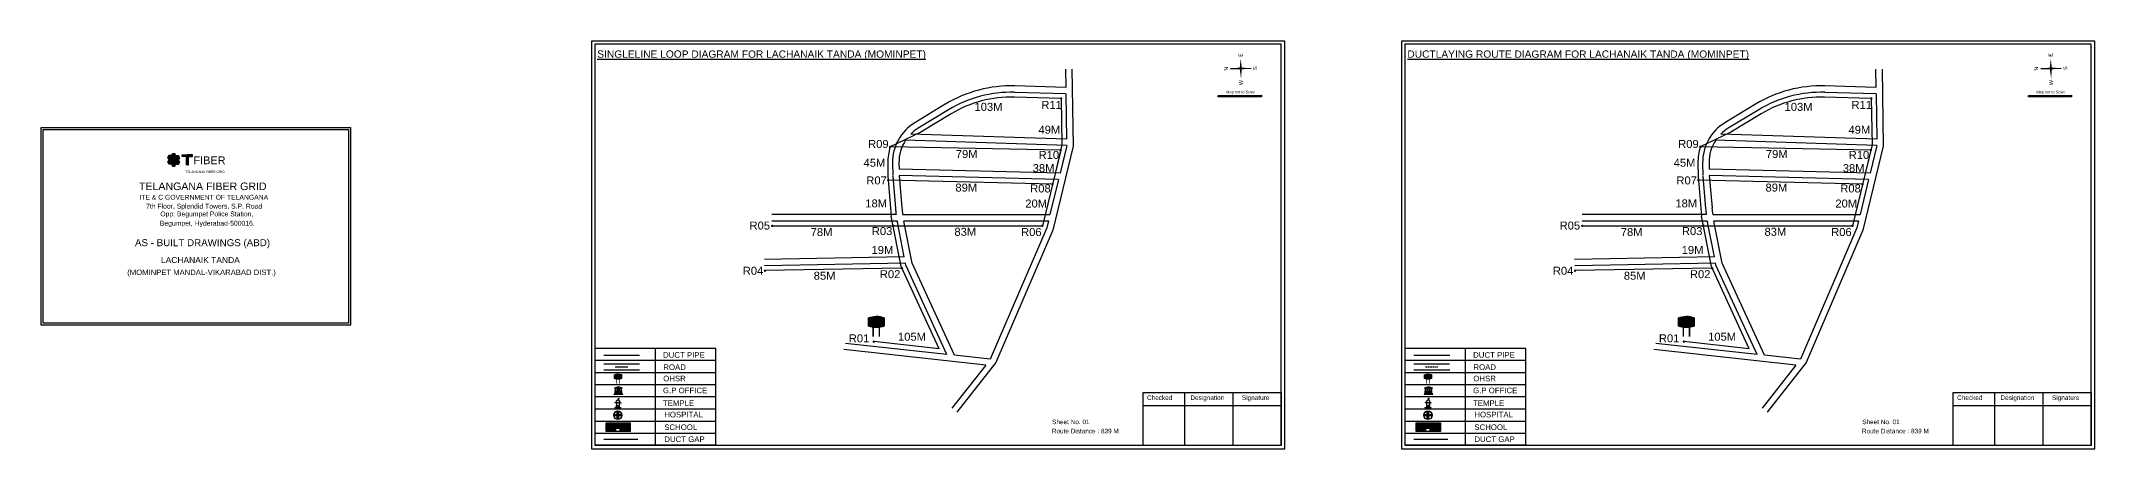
# Model space of a CAD drawing. Header units: inches. Extents: x 778 to 5636, y 135 to 659.
# Drawn here: x 778 to 3414, y 135 to 659 of the extents above; entities that cross this region are included whole.
import ezdxf
from ezdxf.enums import TextEntityAlignment as Align

# ---------------------------------------------------------------- set-up
doc = ezdxf.new("R2010")
doc.units = ezdxf.units.IN
doc.header["$MEASUREMENT"] = 0
doc.linetypes.add('DASHEDX2', pattern=[1.5, 1, -0.5])
for name, color, linetype in [('Asbuilt_title', 7, 'Continuous'), ('LANDMARK', 7, 'Continuous'), ('OHT', 7, 'Continuous'), ('pipe', 5, 'Continuous'), ('ROW', 5, 'Continuous')]:
    doc.layers.add(name, color=color, linetype=linetype)
doc.styles.add('200', font='swisse.ttf')
doc.styles.get("Standard").update_dxf_attribs({"font": 'arial.ttf'})

# ---------------------------------------------------------------- blocks, each defined once
blk = doc.blocks.new('OHT')
at = {"linetype": 'Continuous', "lineweight": 0, "true_color": 0x0ffffc}
blk.add_hatch(color=4, dxfattribs=at).paths.add_polyline_path([(0.012, 1), (0, 1, 0.101323), (-0.4, 0.916), (-0.4, 0.525, 0.194075), (0.399, 0.521), (0.399, 0.921, 0.097877)])
at = {"color": 4, "linetype": 'Continuous', "lineweight": 0, "true_color": 0x0ffffc, "flags": 128}
for points in [[(-0.4, 0.525), (-0.4, 0.916)], [(0.399, 0.521), (0.399, 0.921)]]:
    blk.add_lwpolyline(points, dxfattribs=at)
at = {"color": 4, "linetype": 'Continuous', "lineweight": 0, "true_color": 0x0ffffc, "const_width": 0.075, "flags": 128}
for points in [[(-0.15, 0), (-0.15, 0.475)], [(0.15, 0), (0.15, 0.473)]]:
    blk.add_lwpolyline(points, dxfattribs=at)
at = {"color": 4, "linetype": 'Continuous', "lineweight": 0, "true_color": 0x0ffffc}
for centre, radius, start, end in [((0.006, -0.019), 1.019, 67.31091, 113.47108), ((0.004, 1.513), 1.068, 247.76824, 291.70073)]:
    blk.add_arc(centre, radius, start, end, dxfattribs=at)
blk = doc.blocks.new('Government_Office')
at = {"linetype": 'Continuous', "lineweight": 0, "true_color": 0xff0000}
for points in [[(-0.5, 0.05), (0.5, 0.05), (0.5, 0), (-0.5, 0)], [(-0.45, 0.08), (-0.45, 0.12), (0.45, 0.12), (0.45, 0.08)], [(-0.4, 0.14), (-0.4, 0.18), (0.4, 0.18), (0.4, 0.14)]]:
    blk.add_hatch(color=1, dxfattribs=at).paths.add_polyline_path(points)
h = blk.add_hatch(color=1, dxfattribs=at)
h.paths.add_polyline_path([(0.44, 0.72), (0.45, 0.75), (0, 0.93), (-0.45, 0.75), (-0.44, 0.72)])
h.paths.add_polyline_path([(0.36, 0.75), (-0.36, 0.75), (0, 0.9)], flags=16)
h.paths.add_polyline_path([(0, 0.78, -1), (0, 0.87, -1)], flags=0)
h = blk.add_hatch(color=1, dxfattribs=at)
edge = h.paths.add_edge_path()
edge.add_line((-0.27, 0.2), (-0.3, 0.68))
edge.add_line((-0.3, 0.68), (-0.29, 0.68))
edge.add_arc((-0.28, 0.69), 0.0176, 225.304, 441.5659)
edge.add_line((-0.28, 0.7), (-0.39, 0.7))
edge.add_arc((-0.39, 0.69), 0.0176, 98.4341, 314.696)
edge.add_line((-0.38, 0.68), (-0.37, 0.68))
edge.add_line((-0.37, 0.68), (-0.4, 0.2))
edge.add_line((-0.4, 0.2), (-0.27, 0.2))
h = blk.add_hatch(color=1, dxfattribs=at)
edge = h.paths.add_edge_path()
edge.add_line((-0.05, 0.2), (-0.07, 0.68))
edge.add_line((-0.07, 0.68), (-0.07, 0.68))
edge.add_arc((-0.05, 0.69), 0.0176, 225.304, 441.5659)
edge.add_line((-0.05, 0.7), (-0.17, 0.7))
edge.add_arc((-0.17, 0.69), 0.0176, 98.4341, 314.696)
edge.add_line((-0.16, 0.68), (-0.15, 0.68))
edge.add_line((-0.15, 0.68), (-0.18, 0.2))
edge.add_line((-0.18, 0.2), (-0.05, 0.2))
h = blk.add_hatch(color=1, dxfattribs=at)
edge = h.paths.add_edge_path()
edge.add_arc((0, 0.83), 0.0467, 90, 270)
edge.add_arc((0, 0.83), 0.0467, 270, 450)
h = blk.add_hatch(color=1, dxfattribs=at)
edge = h.paths.add_edge_path()
edge.add_line((0.18, 0.2), (0.15, 0.68))
edge.add_line((0.15, 0.68), (0.16, 0.68))
edge.add_arc((0.17, 0.69), 0.0176, 225.304, 441.5659)
edge.add_line((0.17, 0.7), (0.05, 0.7))
edge.add_arc((0.05, 0.69), 0.0176, 98.4341, 314.696)
edge.add_line((0.07, 0.68), (0.07, 0.68))
edge.add_line((0.07, 0.68), (0.05, 0.2))
edge.add_line((0.05, 0.2), (0.18, 0.2))
h = blk.add_hatch(color=1, dxfattribs=at)
edge = h.paths.add_edge_path()
edge.add_line((0.4, 0.2), (0.37, 0.68))
edge.add_line((0.37, 0.68), (0.38, 0.68))
edge.add_arc((0.39, 0.69), 0.0176, 225.304, 441.5659)
edge.add_line((0.4, 0.7), (0.28, 0.7))
edge.add_arc((0.28, 0.69), 0.0176, 98.4341, 314.696)
edge.add_line((0.29, 0.68), (0.3, 0.68))
edge.add_line((0.3, 0.68), (0.27, 0.2))
edge.add_line((0.27, 0.2), (0.4, 0.2))
at = {"color": 1, "linetype": 'Continuous', "lineweight": 0, "true_color": 0xff0000, "flags": 128}
for points in [[(-0.5, 0.05), (0.5, 0.05), (0.5, 0), (-0.5, 0)], [(-0.45, 0.75), (-0.44, 0.72), (0.44, 0.72), (0.45, 0.75), (0, 0.93)], [(-0.45, 0.08), (-0.45, 0.12), (0.45, 0.12), (0.45, 0.08)], [(-0.4, 0.14), (-0.4, 0.18), (0.4, 0.18), (0.4, 0.14)], [(-0.36, 0.75), (0.36, 0.75), (0, 0.9)]]:
    blk.add_lwpolyline(points, close=True, dxfattribs=at)
for points in [[(-0.27, 0.2), (-0.3, 0.68), (-0.29, 0.68, 1.379694), (-0.28, 0.7), (-0.39, 0.7, 1.379694), (-0.38, 0.68), (-0.37, 0.68), (-0.4, 0.2)], [(-0.05, 0.2), (-0.07, 0.68), (-0.07, 0.68, 1.379694), (-0.05, 0.7), (-0.17, 0.7, 1.379694), (-0.16, 0.68), (-0.15, 0.68), (-0.18, 0.2)], [(0, 0.87, 1), (0, 0.78, 1)], [(0.18, 0.2), (0.15, 0.68), (0.16, 0.68, 1.379694), (0.17, 0.7), (0.05, 0.7, 1.379694), (0.07, 0.68), (0.07, 0.68), (0.05, 0.2)], [(0.4, 0.2), (0.37, 0.68), (0.38, 0.68, 1.379694), (0.4, 0.7), (0.28, 0.7, 1.379694), (0.29, 0.68), (0.3, 0.68), (0.27, 0.2)]]:
    blk.add_lwpolyline(points, format="xyb", close=True, dxfattribs=at)
blk = doc.blocks.new('Temple')
at = {"linetype": 'Continuous', "lineweight": 0, "true_color": 0xff0000}
h = blk.add_hatch(color=1, dxfattribs=at)
edge = h.paths.add_edge_path()
edge.add_line((0.17, 0.49), (0.22, 0.49))
edge.add_line((0.22, 0.49), (0.22, 0.5))
edge.add_line((0.22, 0.5), (0.31, 0.5))
edge.add_line((0.31, 0.5), (0.31, 0.53))
edge.add_line((0.31, 0.53), (0.26, 0.53))
edge.add_line((0.26, 0.53), (0.26, 0.54))
edge.add_line((0.26, 0.54), (0.2, 0.54))
edge.add_spline(control_points=[(0.2, 0.54), (0.2, 0.59), (0.19, 0.64), (0.14, 0.74), (0.09, 0.79), (0.03, 0.8), (0.02, 0.81), (0.01, 0.81)], knot_values=[4.712389, 4.712389, 4.712389, 4.712389, 5.278166, 5.278166, 6.117402, 6.117402, 6.223801, 6.223801, 6.223801, 6.223801], degree=3, periodic=0)
edge.add_line((0.01, 0.81), (0.01, 0.79))
edge.add_line((0.01, 0.79), (-0.01, 0.79))
edge.add_line((-0.01, 0.79), (-0.01, 0.81))
edge.add_spline(control_points=[(-0.01, 0.81), (-0.05, 0.8), (-0.1, 0.78), (-0.17, 0.7), (-0.2, 0.63), (-0.2, 0.55), (-0.2, 0.55), (-0.2, 0.54)], knot_values=[6.343965, 6.343965, 6.343965, 6.343965, 6.956638, 6.956638, 7.795874, 7.795874, 7.853982, 7.853982, 7.853982, 7.853982], degree=3, periodic=0)
edge.add_line((-0.2, 0.54), (-0.26, 0.54))
edge.add_line((-0.26, 0.54), (-0.26, 0.53))
edge.add_line((-0.26, 0.53), (-0.31, 0.53))
edge.add_line((-0.31, 0.53), (-0.31, 0.5))
edge.add_line((-0.31, 0.5), (-0.22, 0.5))
edge.add_line((-0.22, 0.5), (-0.22, 0.49))
edge.add_line((-0.22, 0.49), (-0.17, 0.49))
edge.add_line((-0.17, 0.49), (-0.17, 0.07))
edge.add_arc((-0.2, 0.07), 0.03, -90, 0, ccw=False)
edge.add_line((-0.2, 0.04), (-0.26, 0.04))
edge.add_line((-0.26, 0.04), (-0.26, 0.03))
edge.add_line((-0.26, 0.03), (-0.31, 0.03))
edge.add_line((-0.31, 0.03), (-0.31, 0))
edge.add_line((-0.31, 0), (0.31, 0))
edge.add_line((0.31, 0), (0.31, 0.03))
edge.add_line((0.31, 0.03), (0.26, 0.03))
edge.add_line((0.26, 0.03), (0.26, 0.04))
edge.add_line((0.26, 0.04), (0.2, 0.04))
edge.add_arc((0.2, 0.07), 0.03, 180, 270, ccw=False)
edge.add_line((0.17, 0.07), (0.17, 0.49))
h.paths.add_polyline_path([(0.12, 0.07, -0.414214), (0.1, 0.04), (0.05, 0.04), (0.05, 0.03), (-0.05, 0.03), (-0.05, 0.04), (-0.1, 0.04, -0.414214), (-0.12, 0.07), (-0.12, 0.5), (0.12, 0.5)], flags=16)
edge = h.paths.add_edge_path(flags=16)
edge.add_ellipse((0, 0.54), major_axis=(0, 0.242), ratio=0.722808, start_angle=270, end_angle=450, ccw=False)
edge.add_line((0.17, 0.54), (-0.17, 0.54))
h.paths.add_polyline_path([(0.01, 0.23), (0.01, 0.07), (-0.01, 0.07), (-0.01, 0.23)], flags=0)
at = {"linetype": 'Continuous', "lineweight": 0, "true_color": 0xe66000}
blk.add_hatch(color=32, dxfattribs=at).paths.add_polyline_path([(-0.01, 1), (0.15, 0.93), (0, 0.85)])
at = {"linetype": 'Continuous', "lineweight": 0, "true_color": 0xff0000}
h = blk.add_hatch(color=1, dxfattribs=at)
edge = h.paths.add_edge_path()
edge.add_line((0.01, 0.86), (0, 0.85))
edge.add_line((0, 0.85), (0, 0.93))
edge.add_line((0, 0.93), (-0.01, 0.93))
edge.add_line((-0.01, 0.93), (-0.01, 0.81))
edge.add_spline(control_points=[(-0.01, 0.81), (0, 0.81), (0, 0.81), (0.01, 0.81)], knot_values=[6.223801, 6.223801, 6.223801, 6.223801, 6.343965, 6.343965, 6.343965, 6.343965], degree=3, periodic=0)
edge.add_line((0.01, 0.81), (0.01, 0.86))
h = blk.add_hatch(color=1, dxfattribs=at)
edge = h.paths.add_edge_path()
edge.add_line((0.01, 0.79), (0.01, 0.81))
edge.add_spline(control_points=[(0.01, 0.81), (0, 0.81), (0, 0.81), (-0.01, 0.81)], knot_values=[6.223801, 6.223801, 6.223801, 6.223801, 6.343965, 6.343965, 6.343965, 6.343965], degree=3, periodic=0)
edge.add_line((-0.01, 0.81), (-0.01, 0.79))
edge.add_line((-0.01, 0.79), (0.01, 0.79))
at = {"color": 1, "linetype": 'Continuous', "lineweight": 0, "true_color": 0xff0000, "flags": 128}
blk.add_lwpolyline([(0.2, 0.54), (0.26, 0.54), (0.26, 0.53), (0.31, 0.53), (0.31, 0.5), (0.22, 0.5), (0.22, 0.49), (0.17, 0.49), (0.17, 0.07, 0.414214), (0.2, 0.04), (0.26, 0.04), (0.26, 0.03), (0.31, 0.03), (0.31, 0), (-0.31, 0), (-0.31, 0.03), (-0.26, 0.03), (-0.26, 0.04), (-0.2, 0.04, 0.414214), (-0.17, 0.07), (-0.17, 0.49), (-0.22, 0.49), (-0.22, 0.5), (-0.31, 0.5), (-0.31, 0.53), (-0.26, 0.53), (-0.26, 0.54), (-0.2, 0.54)], format="xyb", dxfattribs=at)
blk.add_lwpolyline([(-0.17, 0.54), (0.17, 0.54)], dxfattribs=at)
blk.add_lwpolyline([(0.12, 0.5), (0.12, 0.07, -0.414214), (0.1, 0.04), (0.05, 0.04), (0.05, 0.03), (-0.05, 0.03), (-0.05, 0.04), (-0.1, 0.04, -0.414214), (-0.12, 0.07), (-0.12, 0.5)], format="xyb", close=True, dxfattribs=at)
at = {"color": 32, "linetype": 'Continuous', "lineweight": 0, "true_color": 0xe66000, "flags": 128}
blk.add_lwpolyline([(-0.01, 1), (0.15, 0.93), (0, 0.85), (-0.01, 1)], dxfattribs=at)
at = {"color": 1, "linetype": 'Continuous', "lineweight": 0, "true_color": 0xff0000, "flags": 128}
for points in [[(0.01, 0.93), (-0.01, 0.93), (-0.01, 0.79), (0.01, 0.79)], [(0.01, 0.23), (-0.01, 0.23), (-0.01, 0.07), (0.01, 0.07)]]:
    blk.add_lwpolyline(points, close=True, dxfattribs=at)
at = {"color": 1, "linetype": 'Continuous', "lineweight": 0, "true_color": 0xff0000}
blk.add_ellipse((0, 0.54), major_axis=(0, 0.242), ratio=0.722808, start_param=4.712389, end_param=7.853982, dxfattribs=at)
blk.add_open_spline([(0.2, 0.54), (0.2, 0.59), (0.19, 0.64), (0.14, 0.74), (0.09, 0.79), (-0.02, 0.82), (-0.08, 0.79), (-0.17, 0.7), (-0.2, 0.63), (-0.2, 0.55), (-0.2, 0.55), (-0.2, 0.54)], degree=3, knots=[4.712389, 4.712389, 4.712389, 4.712389, 5.278166, 5.278166, 6.117402, 6.117402, 6.956638, 6.956638, 7.795874, 7.795874, 7.853982, 7.853982, 7.853982, 7.853982], dxfattribs=at)
blk = doc.blocks.new('*U5')
at = {"color": 0, "linetype": 'DASHEDX2', "transparency": 16777216}
blk.add_line((-8.2, 0), (8, 0), dxfattribs=at)
blk = doc.blocks.new('Hospital')
at = {"linetype": 'Continuous', "lineweight": 0, "true_color": 0x000000}
h = blk.add_hatch(color=18, dxfattribs=at)
h.paths.add_polyline_path([(-0.5, 0, 1), (0.5, 0, 1)])
h.paths.add_polyline_path([(0.45, 0, -1), (-0.45, 0, -1)], flags=16)
at = {"linetype": 'Continuous', "true_color": 0xff0000}
blk.add_hatch(color=1, dxfattribs=at).paths.add_polyline_path([(-0.39, 0.08), (-0.08, 0.08), (-0.08, 0.39), (0.08, 0.39), (0.08, 0.08), (0.39, 0.08), (0.39, -0.08), (0.08, -0.08), (0.08, -0.39), (-0.08, -0.39), (-0.08, -0.08), (-0.39, -0.08)])
at = {"color": 1, "linetype": 'Continuous', "true_color": 0xff0000, "flags": 128}
blk.add_lwpolyline([(-0.39, 0.08), (-0.08, 0.08), (-0.08, 0.39), (0.08, 0.39), (0.08, 0.08), (0.39, 0.08), (0.39, -0.08), (0.08, -0.08), (0.08, -0.39), (-0.08, -0.39), (-0.08, -0.08), (-0.39, -0.08)], close=True, dxfattribs=at)
at = {"color": 18, "linetype": 'Continuous', "lineweight": 0, "true_color": 0x000000}
for radius in [0.5, 0.446]:
    blk.add_circle((0, 0), radius, dxfattribs=at)
blk = doc.blocks.new('*U14')
at = {"color": 0, "linetype": 'DASHEDX2', "transparency": 16777216}
blk.add_line((-8.2, 0), (8, 0), dxfattribs=at)

msp = doc.modelspace()

# ---------------------------------------------------------------- hatches: boundary and pattern name
at = {"ltscale": 0.5}
h = msp.add_hatch(color=5, dxfattribs=at)
h.dxf.hatch_style = 1
h.paths.add_polyline_path([(2088.7, 585.3, 1), (2085.5, 585.3, 1)])
at = {"true_color": 0x0093dd}
h = msp.add_hatch(color=142, dxfattribs=at)
h.dxf.hatch_style = 1
h.paths.add_polyline_path([(2288.8, 589.3), (2288.8, 587.5), (2344.3, 587.6), (2344.3, 589.4)])
at = {"ltscale": 0.5}
h = msp.add_hatch(color=5, dxfattribs=at)
h.dxf.hatch_style = 1
h.paths.add_polyline_path([(3128.7, 585.3, 1), (3125.5, 585.3, 1)])
at = {"true_color": 0x0093dd}
h = msp.add_hatch(color=142, dxfattribs=at)
h.dxf.hatch_style = 1
h.paths.add_polyline_path([(3328.8, 589.3), (3328.8, 587.5), (3384.3, 587.6), (3384.3, 589.4)])
h = msp.add_hatch(color=256)
h.set_gradient(color1=(102, 0, 204), color2=(102, 0, 204), tint=1)
h.paths.add_polyline_path([(949.2, 503.9), (950.6, 506.3), (949.2, 508.8), (946.3, 508.8), (944.9, 506.4), (946.3, 503.9)])
h.paths.add_polyline_path([(949.2, 509.4), (950.6, 511.8), (949.2, 514.3), (946.3, 514.3), (944.9, 511.9), (946.3, 509.4)])
h.paths.add_polyline_path([(940, 509.4), (941.4, 506.9), (944.3, 506.9), (945.8, 509.4), (944.3, 511.9), (941.5, 511.9)])
h.paths.add_polyline_path([(941.4, 501.2), (944.3, 501.2), (945.8, 503.7), (944.3, 506.2), (941.5, 506.2), (940, 503.7)])
h.paths.add_polyline_path([(944.9, 500.8), (946.4, 498.3), (949.2, 498.3), (950.7, 500.8), (949.3, 503.3), (946.4, 503.3)])
h.paths.add_polyline_path([(951.2, 501), (954.1, 501), (955.5, 503.5), (954.1, 506), (951.2, 506), (949.8, 503.5)])
h.paths.add_polyline_path([(954.1, 511.6), (951.2, 511.6), (949.8, 509.1), (951.2, 506.6), (954.1, 506.6), (955.5, 509.1)])
h = msp.add_hatch(color=256)
h.set_gradient(color1=(102, 0, 204), color2=(102, 0, 204), tint=1)
h.paths.add_polyline_path([(966.6, 510.6), (971.9, 510.6), (971.9, 512.7), (965.3, 512.7), (958.7, 512.7), (958.7, 510.6), (964, 510.6), (964, 500.1), (965.3, 500.1), (966.6, 500.1)])
at = {"ltscale": 0.5}
h = msp.add_hatch(color=5, dxfattribs=at)
h.dxf.hatch_style = 1
h.paths.add_polyline_path([(1869.1, 523.1, 1), (1865.9, 523.1, 1)])
h = msp.add_hatch(color=5, dxfattribs=at)
h.dxf.hatch_style = 1
h.paths.add_polyline_path([(2088.1, 518.9, 1), (2084.9, 518.9, 1)])
h = msp.add_hatch(color=5, dxfattribs=at)
h.dxf.hatch_style = 1
h.paths.add_polyline_path([(2909.1, 523.1, 1), (2905.9, 523.1, 1)])
h = msp.add_hatch(color=5, dxfattribs=at)
h.dxf.hatch_style = 1
h.paths.add_polyline_path([(3128.1, 518.9, 1), (3124.9, 518.9, 1)])
h = msp.add_hatch(color=5, dxfattribs=at)
h.dxf.hatch_style = 1
h.paths.add_polyline_path([(1866.7, 480.5, 1), (1863.5, 480.5, 1)])
h = msp.add_hatch(color=5, dxfattribs=at)
h.dxf.hatch_style = 1
h.paths.add_polyline_path([(2077.4, 475, 1), (2074.2, 475, 1)])
h = msp.add_hatch(color=5, dxfattribs=at)
h.dxf.hatch_style = 1
h.paths.add_polyline_path([(2906.7, 480.5, 1), (2903.5, 480.5, 1)])
h = msp.add_hatch(color=5, dxfattribs=at)
h.dxf.hatch_style = 1
h.paths.add_polyline_path([(3117.4, 475, 1), (3114.2, 475, 1)])
h = msp.add_hatch(color=5, dxfattribs=at)
h.dxf.hatch_style = 1
h.paths.add_polyline_path([(1717.7, 421.5, 1), (1714.5, 421.5, 1)])
h = msp.add_hatch(color=5, dxfattribs=at)
h.dxf.hatch_style = 1
h.paths.add_polyline_path([(1873.1, 421.7, 1), (1869.9, 421.7, 1)])
h = msp.add_hatch(color=5, dxfattribs=at)
h.dxf.hatch_style = 1
h.paths.add_polyline_path([(2064.5, 421.7, 1), (2061.3, 421.7, 1)])
h = msp.add_hatch(color=5, dxfattribs=at)
h.dxf.hatch_style = 1
h.paths.add_polyline_path([(2757.7, 421.5, 1), (2754.5, 421.5, 1)])
h = msp.add_hatch(color=5, dxfattribs=at)
h.dxf.hatch_style = 1
h.paths.add_polyline_path([(2913.1, 421.7, 1), (2909.9, 421.7, 1)])
h = msp.add_hatch(color=5, dxfattribs=at)
h.dxf.hatch_style = 1
h.paths.add_polyline_path([(3104.5, 421.7, 1), (3101.3, 421.7, 1)])
h = msp.add_hatch(color=5, dxfattribs=at)
h.dxf.hatch_style = 1
h.paths.add_polyline_path([(1708.4, 363.9, 1), (1705.2, 363.9, 1)])
h = msp.add_hatch(color=5, dxfattribs=at)
h.dxf.hatch_style = 1
h.paths.add_polyline_path([(1884.3, 367.1, 1), (1881.1, 367.1, 1)])
h = msp.add_hatch(color=5, dxfattribs=at)
h.dxf.hatch_style = 1
h.paths.add_polyline_path([(2748.4, 363.9, 1), (2745.2, 363.9, 1)])
h = msp.add_hatch(color=5, dxfattribs=at)
h.dxf.hatch_style = 1
h.paths.add_polyline_path([(2924.3, 367.1, 1), (2921.1, 367.1, 1)])
h = msp.add_hatch(color=5, dxfattribs=at)
h.dxf.hatch_style = 1
h.paths.add_polyline_path([(1848.2, 272.7, 1), (1845, 272.7, 1)])
h = msp.add_hatch(color=5, dxfattribs=at)
h.dxf.hatch_style = 1
h.paths.add_polyline_path([(2888.2, 272.7, 1), (2885, 272.7, 1)])
at = {"true_color": 0xc8c92d}
h = msp.add_hatch(color=52, dxfattribs=at)
h.dxf.hatch_style = 1
h.paths.add_polyline_path([(1509, 168.4), (1502.8, 168.4), (1502.8, 157.3), (1509, 157.3)])
h.paths.add_polyline_path([(1533.9, 168.4), (1527.7, 168.4), (1527.7, 157.3), (1533.9, 157.3)])
at = {"true_color": 0x293189}
h = msp.add_hatch(color=177, dxfattribs=at)
h.dxf.hatch_style = 1
h.paths.add_polyline_path([(1527.7, 168.4), (1509, 168.4), (1509, 157.3), (1516, 157.3), (1516, 160.9), (1519.9, 160.9), (1519.9, 157.3), (1527.7, 157.3)])
h.paths.add_polyline_path([(1511.7, 165.9), (1510.3, 165.9), (1510.3, 167.2), (1511.7, 167.2)], flags=16)
h.paths.add_polyline_path([(1524.6, 165.9), (1524.6, 167.2), (1525.9, 167.2), (1525.9, 165.9)], flags=16)
at = {"true_color": 0xc8c92d}
h = msp.add_hatch(color=52, dxfattribs=at)
h.dxf.hatch_style = 1
h.paths.add_polyline_path([(2549, 168.4), (2542.8, 168.4), (2542.8, 157.3), (2549, 157.3)])
h.paths.add_polyline_path([(2573.9, 168.4), (2567.7, 168.4), (2567.7, 157.3), (2573.9, 157.3)])
at = {"true_color": 0x293189}
h = msp.add_hatch(color=177, dxfattribs=at)
h.dxf.hatch_style = 1
h.paths.add_polyline_path([(2567.7, 168.4), (2549, 168.4), (2549, 157.3), (2556, 157.3), (2556, 160.9), (2559.9, 160.9), (2559.9, 157.3), (2567.7, 157.3)])
h.paths.add_polyline_path([(2551.7, 165.9), (2550.3, 165.9), (2550.3, 167.2), (2551.7, 167.2)], flags=16)
h.paths.add_polyline_path([(2564.6, 165.9), (2564.6, 167.2), (2565.9, 167.2), (2565.9, 165.9)], flags=16)

# ---------------------------------------------------------------- linework, layer by layer
for p, q in [((2092.6, 622.8), (2093, 599.5)), ((2100.9, 622.9), (2102.5, 523.9)), ((2330.9, 624), (2304.6, 623.5)), ((3132.6, 622.8), (3133, 599.5)), ((3140.9, 622.9), (3142.5, 523.9)), ((3370.9, 624), (3344.6, 623.5)), ((2093.2, 591.3), (2027.2, 593.2)), ((2093, 599.5), (2027.5, 601.5)), ((2093.2, 591.3), (2094.1, 533)), ((2093.2, 591.3), (2093.2, 591.3)), ((3133.2, 591.3), (3067.2, 593.2)), ((3133, 599.5), (3067.5, 601.5)), ((3133.2, 591.3), (3134.1, 533)), ((3133.2, 591.3), (3133.2, 591.3)), ((1938.3, 577.9), (1899.2, 554.1)), ((1942.6, 570.9), (1903.5, 547.1)), ((2978.3, 577.9), (2939.2, 554.1)), ((2982.6, 570.9), (2943.5, 547.1)), ((2094.3, 524.8), (1887.3, 531.6)), ((2094.1, 533), (1893.9, 539.6)), ((3134.3, 524.8), (2927.3, 531.6)), ((3134.1, 533), (2933.9, 539.6)), ((958.7, 510.6), (958.7, 512.7)), ((958.7, 512.7), (965.3, 512.7)), ((964, 510.6), (958.7, 510.6)), ((964, 500.1), (964, 510.6)), ((971.9, 512.7), (965.3, 512.7)), ((966.6, 500.1), (966.6, 510.6)), ((966.6, 510.6), (971.9, 510.6)), ((971.9, 510.6), (971.9, 512.7)), ((1870.6, 502.4), (1870.8, 486.2)), ((1878.8, 502.5), (1878.9, 494.5)), ((2102.5, 523.9), (2076.3, 416.2)), ((2094.3, 524.8), (2085.6, 489.1)), ((2910.6, 502.4), (2910.8, 486.2)), ((2918.8, 502.5), (2918.9, 494.5)), ((3142.5, 523.9), (3116.3, 416.2)), ((3134.3, 524.8), (3125.6, 489.1)), ((965.3, 500.1), (964, 500.1)), ((966.6, 500.1), (965.3, 500.1)), ((965.3, 500.1), (966.6, 500.1)), ((1870.9, 485.6), (1874.4, 443.9)), ((2085.6, 489.1), (1878.9, 494.5)), ((2083.6, 481), (1879.1, 486.3)), ((1879.1, 486.3), (1882.6, 444.6)), ((2083.6, 481), (2072.7, 436.1)), ((2083.6, 481), (2083.6, 481)), ((2910.9, 485.6), (2914.4, 443.9)), ((3125.6, 489.1), (2918.9, 494.5)), ((3123.6, 481), (2919.1, 486.3)), ((2919.1, 486.3), (2922.6, 444.6)), ((3123.6, 481), (3112.7, 436.1)), ((3123.6, 481), (3123.6, 481)), ((1875.2, 436.1), (1715.8, 436.1)), ((1715.8, 427.9), (1876.5, 427.9)), ((1885.7, 381.6), (1876.9, 426.2)), ((1883.5, 436.1), (2072.7, 436.1)), ((1884.9, 427.9), (2070.7, 427.9)), ((1895.6, 373.5), (1884.9, 427.7)), ((2070.7, 427.9), (2068.5, 418.8)), ((2915.2, 436.1), (2755.8, 436.1)), ((2755.8, 427.9), (2916.5, 427.9)), ((2925.7, 381.6), (2916.9, 426.2)), ((2923.5, 436.1), (3112.7, 436.1)), ((2924.9, 427.9), (3110.7, 427.9)), ((2935.6, 373.5), (2924.9, 427.7)), ((3110.7, 427.9), (3108.5, 418.8)), ((2068.5, 418.8), (1996.1, 250.2)), ((2076.3, 416.2), (2003.3, 246)), ((3108.5, 418.8), (3036.1, 250.2)), ((3116.3, 416.2), (3043.3, 246)), ((1885.7, 381.6), (1706.2, 378.4)), ((1887.3, 373.4), (1706.4, 370.2)), ((1887.7, 371), (1887.3, 373.4)), ((1940.5, 256.3), (1887.7, 371)), ((1950.1, 255.3), (1895.6, 373.5)), ((2925.7, 381.6), (2746.2, 378.4)), ((2927.3, 373.4), (2746.4, 370.2)), ((2927.7, 371), (2927.3, 373.4)), ((2980.5, 256.3), (2927.7, 371)), ((2990.1, 255.3), (2935.6, 373.5)), ((1488.2, 263.8), (1488.2, 139.4)), ((1565.9, 263.8), (1565.9, 139.4)), ((1940.5, 256.3), (1810.3, 270.5)), ((2528.2, 263.8), (2528.2, 139.4)), ((2605.9, 263.8), (2605.9, 139.4)), ((2980.5, 256.3), (2850.3, 270.5)), ((1643.7, 248.3), (1488.2, 248.3)), ((1499.8, 244), (1545.7, 244)), ((1990.2, 242.6), (1808, 262.5)), ((1990.2, 242.6), (1946.8, 187.1)), ((1996.1, 250.2), (1950.1, 255.3)), ((2003.3, 246), (1953.3, 182)), ((2683.7, 248.3), (2528.2, 248.3)), ((2539.8, 244), (2585.7, 244)), ((3030.2, 242.6), (2848, 262.5)), ((3030.2, 242.6), (2986.8, 187.1)), ((3036.1, 250.2), (2990.1, 255.3)), ((3043.3, 246), (2993.3, 182)), ((1643.7, 232.7), (1488.2, 232.7)), ((1643.7, 217.1), (1488.2, 217.1)), ((1499.8, 236.4), (1545.9, 236.4)), ((2683.7, 232.7), (2528.2, 232.7)), ((2683.7, 217.1), (2528.2, 217.1)), ((2539.8, 236.4), (2585.9, 236.4)), ((1643.7, 201.6), (1488.2, 201.6)), ((1643.7, 186), (1488.2, 186)), ((2683.7, 201.6), (2528.2, 201.6)), ((2683.7, 186), (2528.2, 186)), ((1488.2, 170.5), (1643.7, 170.5)), ((2528.2, 170.5), (2683.7, 170.5)), ((1488.2, 154.9), (1643.7, 154.9)), ((1643.7, 139.4), (1488.2, 139.4)), ((2528.2, 154.9), (2683.7, 154.9)), ((2683.7, 139.4), (2528.2, 139.4))]:
    msp.add_line(p, q)
at = {"color": 1}
for p, q in [((2304.6, 623.5), (2317.7, 623.8)), ((3344.6, 623.5), (3357.7, 623.8))]:
    msp.add_line(p, q, dxfattribs=at)
at = {"color": 242, "true_color": 0xcd2027}
for p, q in [((2192.3, 190.8), (2369.5, 190.8)), ((2245.2, 207.2), (2245.2, 139.3)), ((2307.4, 207.2), (2307.4, 139.3)), ((3232.3, 190.8), (3409.5, 190.8)), ((3285.2, 207.2), (3285.2, 139.3)), ((3347.4, 207.2), (3347.4, 139.3))]:
    msp.add_line(p, q, dxfattribs=at)
for points in [[(1484, 659.2), (1484, 134.7), (2374.2, 134.7), (2374.2, 659.2)], [(2524, 659.2), (2524, 134.7), (3414.2, 134.7), (3414.2, 659.2)], [(1488.2, 655.2), (1488.2, 139.4), (2369.5, 139.4), (2369.5, 655.2)], [(2528.2, 655.2), (2528.2, 139.4), (3409.5, 139.4), (3409.5, 655.2)], [(941.4, 506.9), (944.3, 506.9), (945.8, 509.4), (944.3, 511.9), (941.5, 511.9), (940, 509.4)], [(941.4, 501.2), (944.3, 501.2), (945.8, 503.7), (944.3, 506.2), (941.5, 506.2), (940, 503.7)], [(946.3, 509.4), (949.2, 509.4), (950.6, 511.8), (949.2, 514.3), (946.3, 514.3), (944.9, 511.9)], [(946.3, 503.9), (949.2, 503.9), (950.6, 506.3), (949.2, 508.8), (946.3, 508.8), (944.9, 506.4)], [(946.4, 498.3), (949.2, 498.3), (950.7, 500.8), (949.3, 503.3), (946.4, 503.3), (944.9, 500.8)], [(951.2, 506.6), (954.1, 506.6), (955.5, 509.1), (954.1, 511.6), (951.2, 511.6), (949.8, 509.1)], [(951.2, 501), (954.1, 501), (955.5, 503.5), (954.1, 506), (951.2, 506), (949.8, 503.5)], [(1533.9, 168.4), (1533.9, 157.3), (1502.8, 157.3), (1502.8, 168.4)], [(1511.7, 167.2), (1511.7, 165.9), (1510.3, 165.9), (1510.3, 167.2)], [(1524.6, 165.9), (1524.6, 167.2), (1525.9, 167.2), (1525.9, 165.9)], [(2573.9, 168.4), (2573.9, 157.3), (2542.8, 157.3), (2542.8, 168.4)], [(2551.7, 167.2), (2551.7, 165.9), (2550.3, 165.9), (2550.3, 167.2)], [(2564.6, 165.9), (2564.6, 167.2), (2565.9, 167.2), (2565.9, 165.9)]]:
    msp.add_lwpolyline(points, close=True)
at = {"color": 142, "true_color": 0x0093dd}
for points in [[(2344.3, 587.6), (2288.8, 587.5), (2288.8, 589.3), (2344.3, 589.4), (2344.3, 587.6)], [(3384.3, 587.6), (3328.8, 587.5), (3328.8, 589.3), (3384.3, 589.4), (3384.3, 587.6)]]:
    msp.add_lwpolyline(points, dxfattribs=at)
for points in [[(1643.7, 139.4), (1643.7, 263.8), (1488.2, 263.8)], [(2683.7, 139.4), (2683.7, 263.8), (2528.2, 263.8)], [(1514.7, 157.3), (1514.7, 161.4), (1521.2, 161.4), (1521.2, 157.3)], [(2554.7, 157.3), (2554.7, 161.4), (2561.2, 161.4), (2561.2, 157.3)]]:
    msp.add_lwpolyline(points)
at = {"color": 242, "true_color": 0xcd2027}
for points in [[(2369.5, 139.3), (2192.3, 139.3), (2192.3, 207.2), (2369.5, 207.2)], [(3409.5, 139.3), (3232.3, 139.3), (3232.3, 207.2), (3409.5, 207.2)]]:
    msp.add_lwpolyline(points, close=True, dxfattribs=at)
for centre, radius, start, end in [((2022.7, 439.2), 162.3, 88.2966, 121.3005), ((2022.7, 439.2), 154.1, 88.2966, 121.3005), ((3062.7, 439.2), 162.3, 88.2966, 121.3005), ((3062.7, 439.2), 154.1, 88.2966, 121.3005), ((1930.2, 503.2), 59.6, 121.3005, 180.8316), ((2970.2, 503.2), 59.6, 121.3005, 180.8316), ((1930.2, 503.2), 51.4, 146.5199, 180.8316), ((1930.2, 503.2), 51.4, 121.3005, 134.9624), ((2970.2, 503.2), 51.4, 146.5199, 180.8316), ((2970.2, 503.2), 51.4, 121.3005, 134.9624), ((2036.1, 457.5), 162.3, 184.8067, 187.5818), ((2036.1, 457.5), 162.3, 190.5198, 191.1462), ((2036.1, 457.5), 154.1, 184.8067, 187.9888), ((2036.1, 457.5), 154.1, 191.0877, 191.1462), ((3076.1, 457.5), 162.3, 184.8067, 187.5818), ((3076.1, 457.5), 162.3, 190.5198, 191.1462), ((3076.1, 457.5), 154.1, 184.8067, 187.9888), ((3076.1, 457.5), 154.1, 191.0877, 191.1462)]:
    msp.add_arc(centre, radius, start, end)
for points in [[(2319, 623.8), (2316.2, 623.8), (2317.5, 636.9)], [(3359, 623.8), (3356.2, 623.8), (3357.5, 636.9)], [(2319, 623.8), (2316.2, 623.8), (2318, 610.6)], [(2317.8, 622.5), (2317.7, 625.3), (2330.9, 624)], [(3359, 623.8), (3356.2, 623.8), (3358, 610.6)], [(3357.8, 622.5), (3357.7, 625.3), (3370.9, 624)]]:
    msp.add_solid(points)
at = {"color": 1}
for points in [[(2317.8, 622.5), (2317.7, 625.3), (2304.6, 623.5)], [(3357.8, 622.5), (3357.7, 625.3), (3344.6, 623.5)]]:
    msp.add_solid(points, dxfattribs=at)
at = {"layer": 'Asbuilt_title'}
for points in [[(777.5, 294), (777.5, 548.1), (1174.6, 548.1), (1174.6, 294)], [(780, 296.5), (780, 545.6), (1172.1, 545.6), (1172.1, 296.5)]]:
    msp.add_lwpolyline(points, close=True, dxfattribs=at)
at = {"layer": 'OHT', "color": 5}
for p, q in [((1500, 255.3), (1545.9, 255.3)), ((2540, 255.3), (2585.9, 255.3))]:
    msp.add_line(p, q, dxfattribs=at)
at = {"layer": 'OHT', "color": 1}
for p, q in [((1500, 147.2), (1543.6, 147.2)), ((2540, 147.2), (2583.6, 147.2))]:
    msp.add_line(p, q, dxfattribs=at)
at = {"layer": 'pipe'}
for p, q in [((2087.1, 585.3), (2027.1, 587.1)), ((2087.1, 585.3), (2088.1, 525.5)), ((3127.1, 585.3), (3067.1, 587.1)), ((3127.1, 585.3), (3128.1, 525.5)), ((1945.8, 565.6), (1906.7, 541.8)), ((2985.8, 565.6), (2946.7, 541.8)), ((1906.7, 541.8), (1867.5, 523.1)), ((2946.7, 541.8), (2907.5, 523.1)), ((1864.4, 502.3), (1864.7, 485.6)), ((2086.5, 518.9), (1867.5, 523.1)), ((2086.5, 518.9), (2062.9, 421.7)), ((2088.1, 525.5), (2079.6, 490.6)), ((2904.4, 502.3), (2904.7, 485.6)), ((3126.5, 518.9), (2907.5, 523.1)), ((3126.5, 518.9), (3102.9, 421.7)), ((3128.1, 525.5), (3119.6, 490.6)), ((1864.7, 485.6), (1869, 434.1)), ((2075.8, 475), (1865.1, 480.5)), ((2904.7, 485.6), (2909, 434.1)), ((3115.8, 475), (2905.1, 480.5)), ((1881.8, 369.1), (1869, 434.1)), ((2921.8, 369.1), (2909, 434.1)), ((1715.8, 421.7), (2062.9, 421.7)), ((2755.8, 421.7), (3102.9, 421.7)), ((1882.7, 367.1), (1706.5, 364.1)), ((1930.4, 263.6), (1881.8, 369.1)), ((2922.7, 367.1), (2746.5, 364.1)), ((2970.4, 263.6), (2921.8, 369.1)), ((1930.4, 263.6), (1846.6, 272.7)), ((2970.4, 263.6), (2886.6, 272.7))]:
    msp.add_line(p, q, dxfattribs=at)
for centre, radius, start, end in [((2022.7, 439.2), 147.9, 88.2966, 121.3005), ((3062.7, 439.2), 147.9, 88.2966, 121.3005), ((1930.2, 503.2), 65.7, 162.3828, 180.8316), ((2970.2, 503.2), 65.7, 162.3828, 180.8316)]:
    msp.add_arc(centre, radius, start, end, dxfattribs=at)

# ---------------------------------------------------------------- block references
at = {"linetype": 'DASHEDX2'}
for name, p in [('*U14', (1522.8, 240.2)), ('*U5', (2562.8, 240.2))]:
    msp.add_blockref(name, p, dxfattribs=at)
at = {"layer": 'LANDMARK'}
for name, p, xscale, yscale, zscale in [('Government_Office', (1518.6, 204.7), 11.32114773247135, 11.32114773247135, 11.32114773247135), ('Government_Office', (2558.6, 204.7), 11.32114773247135, 11.32114773247135, 11.32114773247135), ('Hospital', (1517.9, 178.1), 11.41772014427468, 11.41772014427468, 11.41772014427468), ('Hospital', (2557.9, 178.1), 11.41772014427468, 11.41772014427468, 11.41772014427468)]:
    msp.add_blockref(name, p, dxfattribs=dict(at, xscale=xscale, yscale=yscale, zscale=zscale))
at = {"layer": 'LANDMARK', "xscale": 12.62452535729322, "yscale": 12.62452535729322, "zscale": 12.62452535729322, "rotation": 358.3713438591284}
for p in [(1518, 187.6), (2558, 187.6)]:
    msp.add_blockref('Temple', p, dxfattribs=at)
at = {"layer": 'OHT'}
for p, xscale, yscale, zscale in [((1849.7, 278.9), 26.46576046515359, 26.46576046515359, 26.46576046515359), ((2889.7, 278.9), 26.46576046515359, 26.46576046515359, 26.46576046515359), ((1518, 218.8), 12.45189723782068, 12.45189723782068, 12.45189723782068), ((2558, 218.8), 12.45189723782068, 12.45189723782068, 12.45189723782068)]:
    msp.add_blockref('OHT', p, dxfattribs=dict(at, xscale=xscale, yscale=yscale, zscale=zscale))

# ---------------------------------------------------------------- texts
at = {"color": 242, "true_color": 0xcd2027}
for s, p in [('%%USINGLELINE LOOP DIAGRAM FOR LACHANAIK TANDA (MOMINPET)', (1491.5, 637.7)), ('%%UDUCTLAYING ROUTE DIAGRAM FOR LACHANAIK TANDA (MOMINPET)', (2531.5, 637.7))]:
    msp.add_text(s, height=9.375, dxfattribs=at).set_placement(p)
for s, p in [('E', (2319.9, 639.1)), ('E', (3359.9, 639.1)), ('N', (2301.3, 621.2)), ('W', (2320.5, 602.5)), ('S', (2338.6, 622)), ('N', (3341.3, 621.2)), ('W', (3360.5, 602.5)), ('S', (3378.6, 622))]:
    msp.add_text(s, height=4.95, rotation=91.0063).set_placement(p)
for s, height, p in [('R11', 10.27, (2061.6, 571.9)), ('Map not to Scale', 3.542, (2299, 591.8)), ('R11', 10.27, (3101.6, 571.9)), ('Map not to Scale', 3.542, (3339, 591.8)), ('103M', 10.27, (1975.8, 569.4)), ('103M', 10.27, (3015.8, 569.4)), ('R09', 10.27, (1839.2, 521.7)), ('49M', 10.27, (2057.9, 540)), ('R09', 10.27, (2879.2, 521.7)), ('49M', 10.27, (3097.9, 540)), ('45M', 10.27, (1833.4, 497.6)), ('79M', 10.27, (1951.8, 508.8)), ('38M', 10.27, (2050.5, 490.6)), ('R10', 10.27, (2058.1, 507.6)), ('45M', 10.27, (2873.4, 497.6)), ('79M', 10.27, (2991.8, 508.8)), ('38M', 10.27, (3090.5, 490.6)), ('R10', 10.27, (3098.1, 507.6)), ('R07', 10.27, (1836.9, 474.8)), ('89M', 10.27, (1951.3, 465.6)), ('R08', 10.27, (2047.3, 464.5)), ('R07', 10.27, (2876.9, 474.8)), ('89M', 10.27, (2991.3, 465.6)), ('R08', 10.27, (3087.3, 464.5)), ('18M', 10.27, (1835.6, 445.3)), ('20M', 10.27, (2041, 445.1)), ('18M', 10.27, (2875.6, 445.3)), ('20M', 10.27, (3081, 445.1)), ('R05', 10.27, (1687, 416.8)), ('R05', 10.27, (2727, 416.8)), ('78M', 10.27, (1765.5, 408.5)), ('19M', 10.27, (1843.7, 385.4)), ('R03', 10.27, (1844, 409.7)), ('83M', 10.27, (1950, 408.8)), ('R06', 10.27, (2035.6, 408.5)), ('78M', 10.27, (2805.5, 408.5)), ('19M', 10.27, (2883.7, 385.4)), ('R03', 10.27, (2884, 409.7)), ('83M', 10.27, (2990, 408.8)), ('R06', 10.27, (3075.6, 408.5)), ('R04', 10.27, (1678.3, 358.7)), ('85M', 10.27, (1769.4, 352.3)), ('R02', 10.27, (1854.3, 354.3)), ('R04', 10.27, (2718.3, 358.7)), ('85M', 10.27, (2809.4, 352.3)), ('R02', 10.27, (2894.3, 354.3)), ('R01', 10.27, (1814.4, 271.8)), ('105M', 10.27, (1877.6, 273.9)), ('R01', 10.27, (2854.4, 271.8)), ('105M', 10.27, (2917.6, 273.9)), ('DUCT PIPE', 7.18, (1576, 252)), ('ROAD ', 7.18, (1576.3, 236.4)), ('DUCT PIPE', 7.18, (2616, 252)), ('ROAD ', 7.18, (2616.3, 236.4)), ('G.P OFFICE', 7.18, (1575.9, 206.4)), ('OHSR', 7.18, (1576.2, 221.7)), ('G.P OFFICE', 7.18, (2615.9, 206.4)), ('OHSR', 7.18, (2616.2, 221.7)), ('TEMPLE', 7.18, (1575.8, 190)), ('Checked', 5.89, (2197.3, 197.7)), ('Designation', 5.886, (2253, 197.7)), ('Signature', 5.89, (2319.1, 197.7)), ('TEMPLE', 7.18, (2615.8, 190)), ('Checked', 5.89, (3237.3, 197.7)), ('Designation', 5.886, (3293, 197.7)), ('Signature', 5.89, (3359.1, 197.7)), ('SCHOOL', 7.18, (1577.5, 159.1)), ('HOSPITAL', 7.18, (1577.5, 175.3)), ('Sheet No. 01', 5.886, (2075.5, 166.6)), ('Route Distance : 839 M', 5.886, (2075.1, 154.8)), ('SCHOOL', 7.18, (2617.5, 159.1)), ('HOSPITAL', 7.18, (2617.5, 175.3)), ('Sheet No. 01', 5.886, (3115.5, 166.6)), ('Route Distance : 839 M', 5.886, (3115.1, 154.8)), ('DUCT GAP', 7.18, (1577.6, 143.6)), ('DUCT GAP', 7.18, (2617.6, 143.6))]:
    msp.add_text(s, height=height).set_placement(p)
at = {"color": 18, "true_color": 0x000000}
msp.add_text('FIBER', height=10, dxfattribs=at).set_placement((973.1, 500.8))
at = {"color": 252, "true_color": 0x939598}
msp.add_text('TELANGANA FIBER GRID', height=3, dxfattribs=at).set_placement((962.6, 489.5))
at = {"layer": 'ROW', "color": 5, "style": '200'}
for s, height, p in [(' TELANGANA FIBER GRID', 9.728, (983.2, 472.4)), ('ITE & C GOVERNMENT OF TELANGANA', 6.25, (986.3, 458.3)), ('7th Floor, Splendid Towers, S.P. Road', 6.25, (986.8, 446.9)), ('Begumpet, Hyderabad-500016.', 6.25, (990.9, 424.9)), ('Opp: Begumpet Police Station,', 6.25, (990.3, 436.9))]:
    msp.add_text(s, height=height, dxfattribs=at).set_placement(p, align=Align.MIDDLE_CENTER)
at = {"layer": 'ROW', "color": 6, "style": '200'}
msp.add_text('AS - BUILT DRAWINGS (ABD) ', height=8.975, dxfattribs=at).set_placement((986.5, 399.9), align=Align.MIDDLE_CENTER)
at = {"layer": 'ROW', "color": 1, "style": '200'}
for s, height, p in [('LACHANAIK TANDA', 7.762, (982, 377.6)), ('(MOMINPET MANDAL-VIKARABAD DIST.)', 7.043, (983.5, 361.8))]:
    msp.add_text(s, height=height, dxfattribs=at).set_placement(p, align=Align.MIDDLE_CENTER)

doc.saveas('drawing.dxf')
